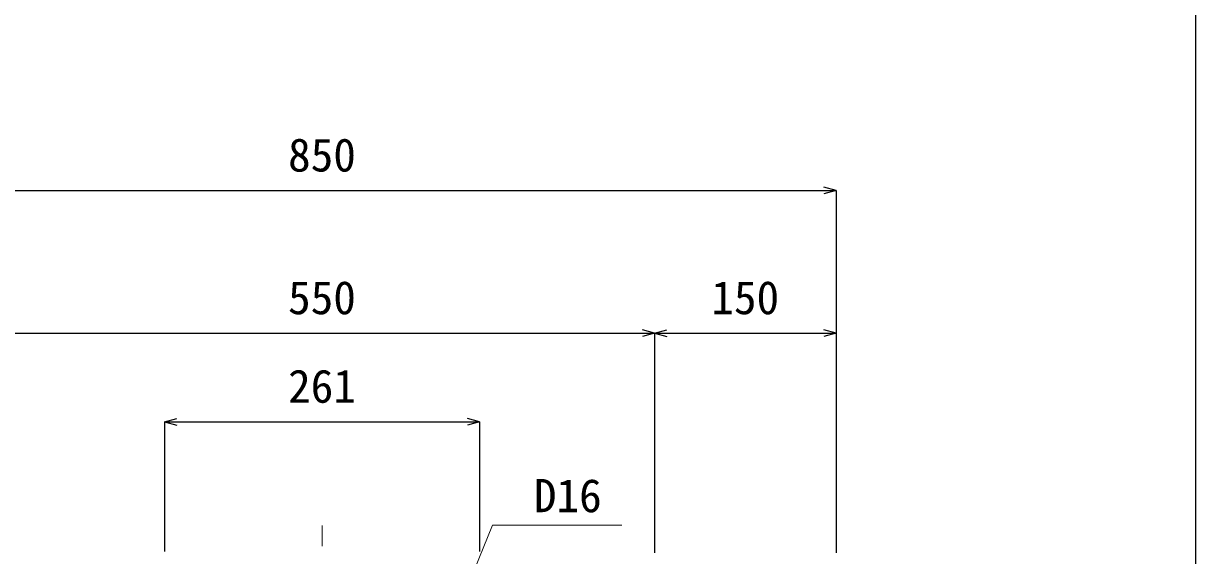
# Model space of a CAD drawing. Units: millimetres, scale not verified. Extents: x -9755 to 16726, y -7413 to 4835.
# Drawn here: x -4825 to -3855, y -5032 to -4592 of the extents above; entities that cross this region are included whole.
import ezdxf
from ezdxf.enums import TextEntityAlignment as Align

# ---------------------------------------------------------------- set-up
doc = ezdxf.new("R2010")
doc.units = ezdxf.units.MM
doc.header["$LTSCALE"] = 15
doc.linetypes.add('CHAIN2', pattern=[12, 9, -1, 1, -1])
doc.layers.add('0-1_ブロック', color=2, linetype='Continuous', lineweight=18)
doc.layers.add('0-A', color=7, linetype='Continuous', lineweight=18)
doc.layers.add('0-6_寸法', color=4, linetype='Continuous')
doc.layers.add('0-F', color=5, linetype='Continuous')
doc.styles.add('ＭＳ ゴシック', font='')
doc.styles.get('ＭＳ ゴシック').set_extended_font_data('MS Gothic')

msp = doc.modelspace()

# ---------------------------------------------------------------- linework, layer by layer
at = {"layer": '0-1_ブロック', "color": 7, "linetype": 'CHAIN2'}
msp.add_line((-4577.78, -5564.69), (-4577.78, -5007.57), dxfattribs=at)
at = {"layer": '0-6_寸法'}
for p, q in [((-4152.78, -4730.64), (-4162.92, -4727.93)), ((-5002.78, -4730.64), (-4152.78, -4730.64)), ((-4152.78, -4730.64), (-4162.92, -4733.36)), ((-4152.78, -4730.64), (-4152.78, -4848.59)), ((-4302.78, -4848.59), (-4312.92, -4845.87)), ((-4302.78, -4848.59), (-4292.63, -4845.87)), ((-4152.78, -4848.59), (-4162.92, -4845.87)), ((-4852.78, -4848.59), (-4302.78, -4848.59)), ((-4302.78, -4848.59), (-4312.92, -4851.3)), ((-4302.78, -4848.59), (-4302.78, -5030.06)), ((-4302.78, -4848.59), (-4152.78, -4848.59)), ((-4302.78, -4848.59), (-4292.63, -4851.3)), ((-4152.78, -4848.59), (-4162.92, -4851.3)), ((-4152.78, -4848.59), (-4152.78, -5030.06)), ((-4708.04, -4921.79), (-4697.9, -4919.07)), ((-4708.04, -4921.79), (-4447.51, -4921.79)), ((-4708.04, -4921.79), (-4697.9, -4924.51)), ((-4708.04, -4921.79), (-4708.04, -5028.89)), ((-4447.51, -4921.79), (-4457.65, -4919.07)), ((-4447.51, -4921.79), (-4457.65, -4924.51)), ((-4447.51, -4921.79), (-4447.51, -5028.89))]:
    msp.add_line(p, q, dxfattribs=at)
at = {"layer": '0-A'}
msp.add_lwpolyline([(-4480.48, -5114.32), (-4436.95, -5007.17), (-4329.81, -5007.17)], dxfattribs=at)
at = {"layer": '0-F'}
msp.add_lwpolyline([(-9755.46, -7412.79), (-9755.46, -3357.79), (-3855.46, -3357.79), (-3855.46, -7412.79)], close=True, dxfattribs=at)

# ---------------------------------------------------------------- texts
at = {"layer": '0-6_寸法', "style": 'ＭＳ ゴシック'}
for s, p in [('850', (-4605.9, -4723.14)), ('550', (-4605.9, -4841.09)), ('150', (-4255.9, -4841.09)), ('261', (-4605.9, -4914.29))]:
    msp.add_text(s, height=27.49, dxfattribs=at).set_placement(p, align=Align.BOTTOM_LEFT)
at = {"layer": '0-A', "color": 4, "style": 'ＭＳ ゴシック'}
msp.add_text('D16', height=27.49, dxfattribs=at).set_placement((-4402.65, -5004.78), align=Align.BOTTOM_LEFT)

doc.saveas('drawing.dxf')
